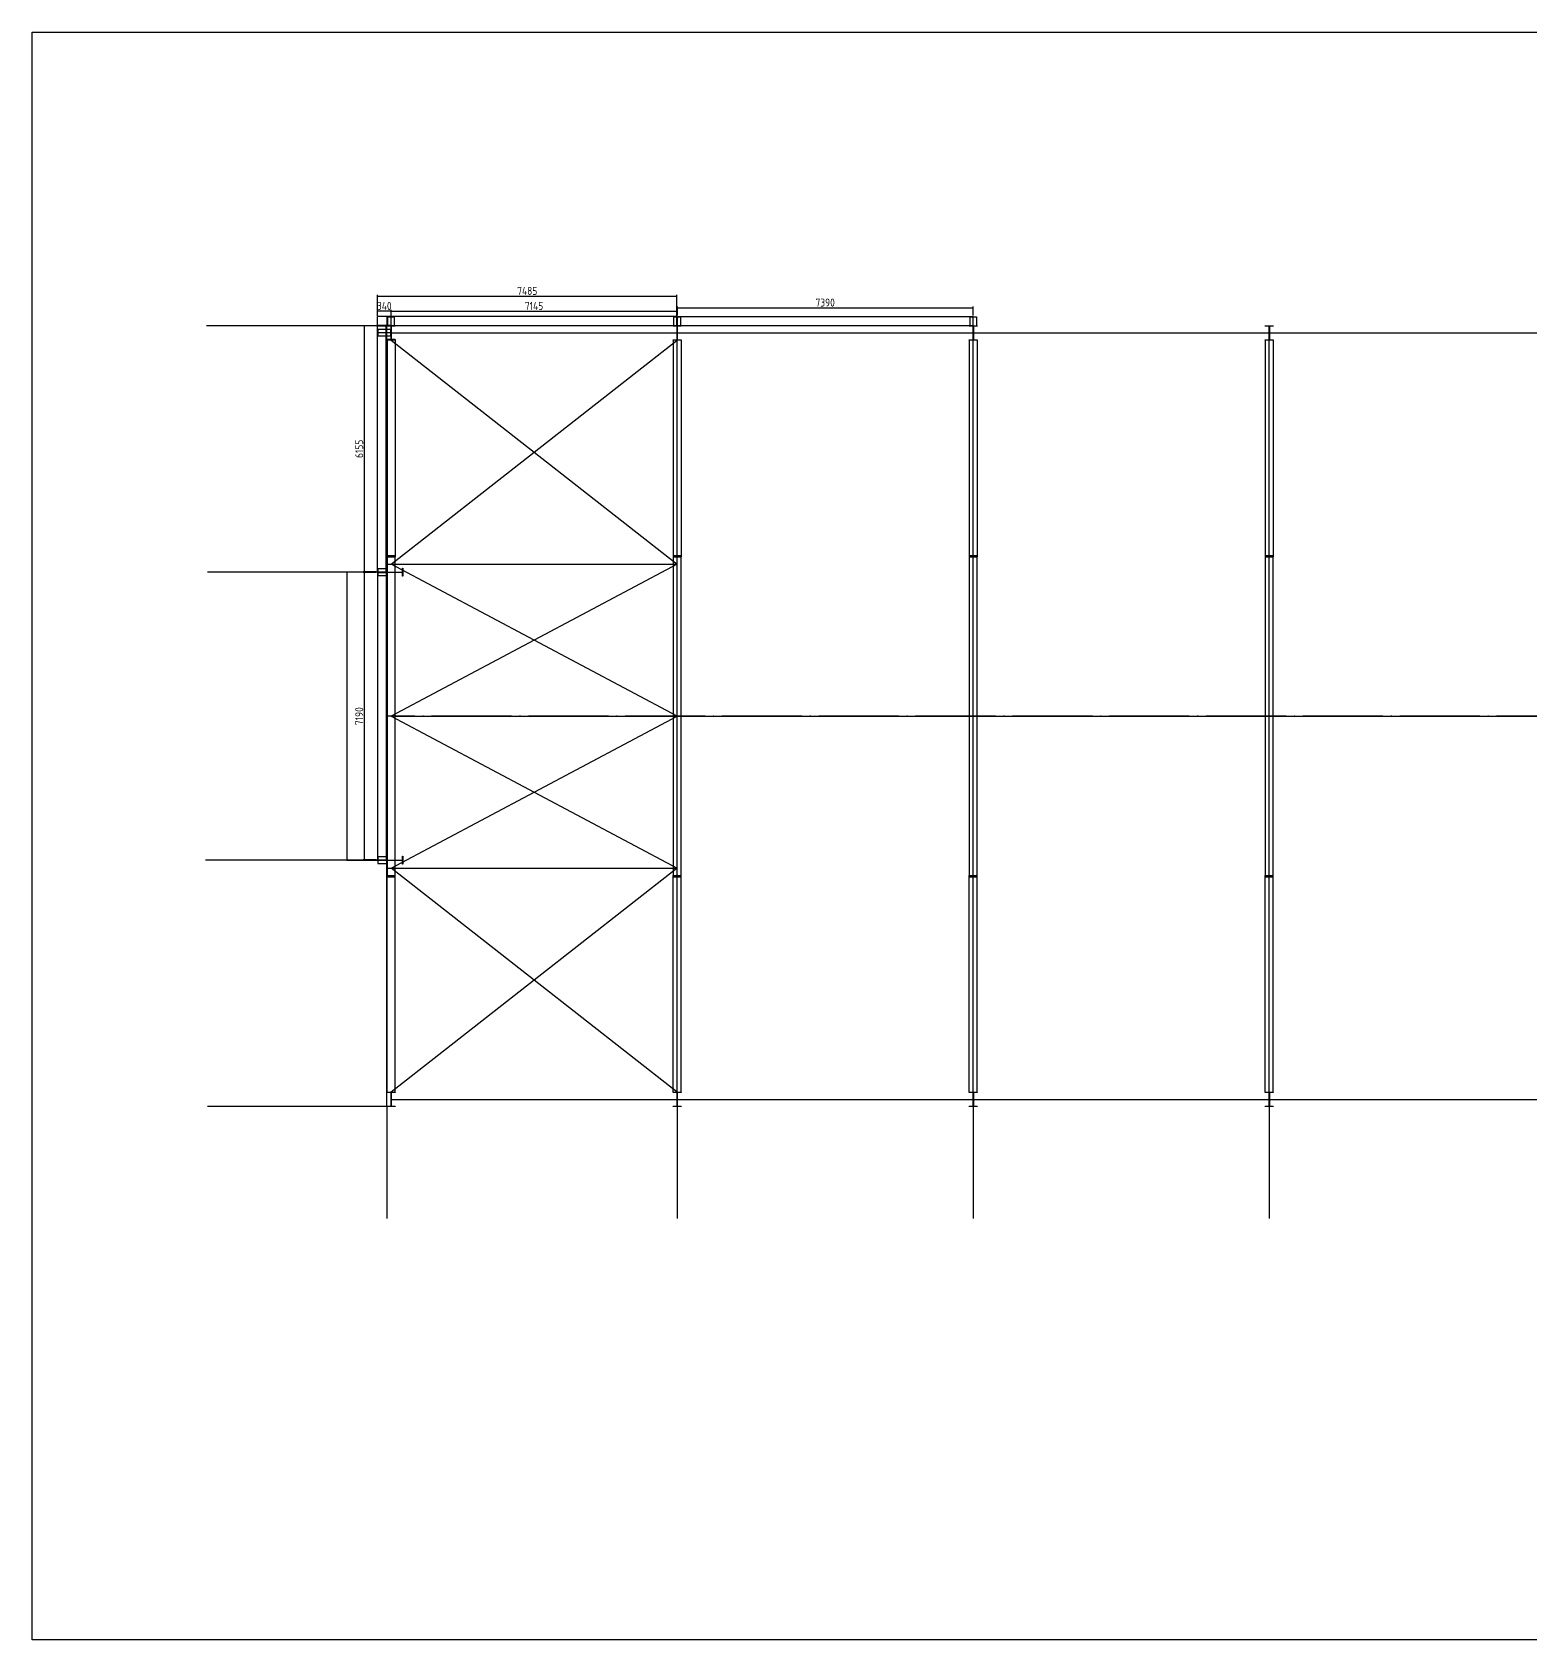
# Model space of a CAD drawing. Extents: x 810015 to 1451442, y -271755 to 145013.
# Drawn here: x 1161404 to 1198864, y 7185 to 47377 of the extents above; entities that cross this region are included whole.
import ezdxf

# ---------------------------------------------------------------- set-up
doc = ezdxf.new("R2010")
doc.units = 0
doc.header["$LTSCALE"] = 1000
doc.header["$MEASUREMENT"] = 0
doc.linetypes.add('DOTE', pattern=[2.42, 2, -0.2, 0.02, -0.2])
doc.layers.add('AXIS', color=3, linetype='Continuous')
doc.layers.add('DOTE', color=1, linetype='Continuous')
doc.styles.get("Standard").update_dxf_attribs({"font": 'gbenor.shx', "bigfont": 'gbcbig.shx'})
doc.dimstyles.get("Standard").update_dxf_attribs({"dimscale": 100, "dimtxt": 2.5, "dimasz": 1, "dimexe": 2.5, "dimexo": 3, "dimgap": 1.5, "dimtad": 1, "dimdec": 0, "dimzin": 0, "dimdsep": 46, "dimtxsty": 'Standard', "dimblk": 'ARCHTICK', "dimcen": 0.09, "dimadec": 0, "dimazin": 0, "dimtfac": 1, "dimtdec": 0, "dimtix": 1, "dimtmove": 2, "dimatfit": 3, "dimfxl": 1, "dimtolj": 1, "dimtzin": 0, "dimarcsym": 0})

# ---------------------------------------------------------------- blocks, each defined once
blk = doc.blocks.new('_ArchTick')
at = {"color": 0, "linetype": 'ByBlock', "const_width": 0.4}
blk.add_lwpolyline([(-0.5, -0.5), (0.5, 0.5)], dxfattribs=at)
blk = doc.blocks.new('*D642')
at = {"color": 0, "lineweight": -2}
for p, q in [((1170036, 40297), (1170036, 40808)), ((1170036, 40778), (1177521, 40778)), ((1177521, 40297), (1177521, 40808))]:
    blk.add_line(p, q, dxfattribs=at)
at = {"layer": 'Defpoints', "color": 0}
for p in [(1177521, 40778), (1170036, 40267), (1177521, 40267)]:
    blk.add_point(p, dxfattribs=at)
at = {"color": 0, "lineweight": -2, "xscale": 20, "yscale": 20, "zscale": 20, "rotation": 180}
blk.add_blockref('_ArchTick', (1170036, 40778), dxfattribs=at)
at = {"color": 0, "lineweight": -2, "xscale": 20, "yscale": 20, "zscale": 20}
blk.add_blockref('_ArchTick', (1177521, 40778), dxfattribs=at)
at = {"color": 0, "insert": (1173779, 40908), "char_height": 200, "attachment_point": 5}
blk.add_mtext('\\A1;7485', dxfattribs=at)
blk = doc.blocks.new('*D643')
at = {"color": 0, "lineweight": -2}
for p, q in [((1177531, 40297), (1177531, 40516)), ((1177531, 40486), (1184921, 40486)), ((1184921, 40297), (1184921, 40516))]:
    blk.add_line(p, q, dxfattribs=at)
at = {"layer": 'Defpoints', "color": 0}
for p in [(1177531, 40267), (1184921, 40486), (1184921, 40267)]:
    blk.add_point(p, dxfattribs=at)
at = {"color": 0, "lineweight": -2, "xscale": 20, "yscale": 20, "zscale": 20, "rotation": 180}
blk.add_blockref('_ArchTick', (1177531, 40486), dxfattribs=at)
at = {"color": 0, "lineweight": -2, "xscale": 20, "yscale": 20, "zscale": 20}
blk.add_blockref('_ArchTick', (1184921, 40486), dxfattribs=at)
at = {"color": 0, "insert": (1181226, 40616), "char_height": 200, "attachment_point": 5}
blk.add_mtext('\\A1;7390', dxfattribs=at)
blk = doc.blocks.new('*D644')
at = {"color": 0, "lineweight": -2}
for p, q in [((1170006, 40037), (1169678, 40037)), ((1169708, 33882), (1169708, 40037)), ((1170006, 33882), (1169678, 33882))]:
    blk.add_line(p, q, dxfattribs=at)
at = {"layer": 'Defpoints', "color": 0}
for p in [(1169708, 40037), (1170036, 40037), (1170036, 33882)]:
    blk.add_point(p, dxfattribs=at)
at = {"color": 0, "lineweight": -2, "xscale": 20, "yscale": 20, "zscale": 20}
for p, rotation in [((1169708, 40037), 90), ((1169708, 33882), 270)]:
    blk.add_blockref('_ArchTick', p, dxfattribs=dict(at, rotation=rotation))
at = {"color": 0, "insert": (1169578, 36959), "char_height": 200, "attachment_point": 5, "rotation": 90}
blk.add_mtext('\\A1;6155', dxfattribs=at)
blk = doc.blocks.new('*D645')
at = {"color": 0, "lineweight": -2}
for p, q in [((1170006, 33872), (1169678, 33872)), ((1169708, 26682), (1169708, 33872)), ((1170006, 26682), (1169678, 26682))]:
    blk.add_line(p, q, dxfattribs=at)
at = {"layer": 'Defpoints', "color": 0}
for p in [(1169708, 33872), (1170036, 33872), (1170036, 26682)]:
    blk.add_point(p, dxfattribs=at)
at = {"color": 0, "lineweight": -2, "xscale": 20, "yscale": 20, "zscale": 20}
for p, rotation in [((1169708, 33872), 90), ((1169708, 26682), 270)]:
    blk.add_blockref('_ArchTick', p, dxfattribs=dict(at, rotation=rotation))
at = {"color": 0, "insert": (1169578, 30277), "char_height": 200, "attachment_point": 5, "rotation": 90}
blk.add_mtext('\\A1;7190', dxfattribs=at)
blk = doc.blocks.new('*D646')
at = {"color": 0, "lineweight": -2}
for p, q in [((1170036, 40402), (1170016, 40402)), ((1170036, 40287), (1170036, 40432)), ((1170376, 40402), (1170036, 40402)), ((1170376, 40287), (1170376, 40432)), ((1170376, 40402), (1170396, 40402))]:
    blk.add_line(p, q, dxfattribs=at)
at = {"layer": 'Defpoints', "color": 0}
for p in [(1170036, 40402), (1170036, 40257), (1170376, 40257)]:
    blk.add_point(p, dxfattribs=at)
at = {"color": 0, "lineweight": -2, "xscale": 20, "yscale": 20, "zscale": 20}
blk.add_blockref('_ArchTick', (1170036, 40402), dxfattribs=at)
at = {"color": 0, "lineweight": -2, "xscale": 20, "yscale": 20, "zscale": 20, "rotation": 180}
blk.add_blockref('_ArchTick', (1170376, 40402), dxfattribs=at)
at = {"color": 0, "insert": (1170206, 40532), "char_height": 200, "attachment_point": 5}
blk.add_mtext('\\A1;340', dxfattribs=at)
blk = doc.blocks.new('*D647')
at = {"color": 0, "lineweight": -2}
for p, q in [((1170376, 40287), (1170376, 40432)), ((1170376, 40402), (1177521, 40402)), ((1177521, 40287), (1177521, 40432))]:
    blk.add_line(p, q, dxfattribs=at)
at = {"layer": 'Defpoints', "color": 0}
for p in [(1170376, 40257), (1177521, 40402), (1177521, 40257)]:
    blk.add_point(p, dxfattribs=at)
at = {"color": 0, "lineweight": -2, "xscale": 20, "yscale": 20, "zscale": 20, "rotation": 180}
blk.add_blockref('_ArchTick', (1170376, 40402), dxfattribs=at)
at = {"color": 0, "lineweight": -2, "xscale": 20, "yscale": 20, "zscale": 20}
blk.add_blockref('_ArchTick', (1177521, 40402), dxfattribs=at)
at = {"color": 0, "insert": (1173949, 40532), "char_height": 200, "attachment_point": 5}
blk.add_mtext('\\A1;7145', dxfattribs=at)

msp = doc.modelspace()

# ---------------------------------------------------------------- linework, layer by layer
at = {"color": 6}
for p, q in [((1177521.1, 40266.9), (1170036.1, 40266.9)), ((1170036.1, 40046.9), (1170036.1, 40266.9)), ((1170276.1, 40266.9), (1170276.1, 40046.9)), ((1177521.1, 40046.9), (1177521.1, 40266.9)), ((1177531.1, 40046.9), (1177531.1, 40266.9)), ((1177531.1, 40266.9), (1184921.1, 40266.9)), ((1184921.1, 40036.9), (1184921.1, 40266.9)), ((1170276.1, 40046.9), (1170036.1, 40046.9)), ((1170036.1, 33881.9), (1170036.1, 40036.9)), ((1170036.1, 40036.9), (1170256.1, 40036.9)), ((1170376.1, 40046.9), (1170046.1, 40046.9)), ((1170376.1, 40046.9), (1170046.1, 40046.9)), ((1170256.1, 33881.9), (1170256.1, 40036.9)), ((1170276.1, 40046.9), (1177521.1, 40046.9)), ((1177531.1, 40046.9), (1184921.1, 40046.9)), ((1170376.1, 39676.9), (1177526.1, 34076.9)), ((1170376.1, 34076.9), (1177526.1, 39676.9)), ((1170036.1, 33881.9), (1170256.1, 33881.9)), ((1170036.1, 33871.9), (1170256.1, 33871.9)), ((1170036.1, 33871.9), (1170036.1, 26681.9)), ((1170256.1, 33871.9), (1170256.1, 26681.9)), ((1177526.1, 34076.9), (1170376.1, 30276.9)), ((1177526.1, 30276.9), (1170376.1, 34076.9)), ((1170376.1, 30276.9), (1177526.1, 26476.9)), ((1170376.1, 26476.9), (1177526.1, 30276.9)), ((1170046.1, 26681.9), (1170036.1, 26681.9)), ((1170036.1, 26681.9), (1170256.1, 26681.9)), ((1177526.1, 26476.9), (1170376.1, 20876.9)), ((1177526.1, 20876.9), (1170376.1, 26476.9))]:
    msp.add_line(p, q, dxfattribs=at)
at = {"color": 2}
for p, q in [((1170276.1, 40266.9), (1170456.1, 40266.9)), ((1170276.1, 40036.9), (1170276.1, 40266.9)), ((1170296.1, 40036.9), (1170296.1, 40256.9)), ((1170296.1, 40256.9), (1170456.1, 40256.9)), ((1170376.1, 40036.9), (1170376.1, 40256.9)), ((1170456.1, 40256.9), (1170456.1, 40036.9)), ((1177446.1, 40036.9), (1177446.1, 40256.9)), ((1177446.1, 40256.9), (1177606.1, 40256.9)), ((1177526.1, 40036.9), (1177526.1, 40266.9)), ((1177606.1, 40256.9), (1177606.1, 40036.9)), ((1184846.1, 40036.9), (1184846.1, 40256.9)), ((1184846.1, 40256.9), (1185006.1, 40256.9)), ((1184926.1, 40036.9), (1184926.1, 40256.9)), ((1185006.1, 40256.9), (1185006.1, 40036.9)), ((1170373.1, 39941.9), (1170046.1, 39941.9)), ((1170046.1, 39941.9), (1170046.1, 39781.9)), ((1170373.1, 39861.9), (1170046.1, 39861.9)), ((1170296.1, 40046.9), (1170270.1, 40046.9)), ((1170376.1, 40036.9), (1170296.1, 40036.9)), ((1170373.1, 39861.9), (1170373.1, 39941.9)), ((1170373.1, 39861.9), (1221673.1, 39861.9)), ((1170373.1, 39776.9), (1170373.1, 39856.9)), ((1170456.1, 40036.9), (1170376.1, 40036.9)), ((1177526.1, 40036.9), (1177446.1, 40036.9)), ((1177606.1, 40036.9), (1177526.1, 40036.9)), ((1170046.1, 39781.9), (1170373.1, 39781.9)), ((1170276.1, 34296.9), (1170476.1, 34296.9)), ((1170276.1, 34296.9), (1170276.1, 34256.9)), ((1170276.1, 34276.9), (1170476.1, 34276.9)), ((1170276.1, 34256.9), (1170476.1, 34256.9)), ((1170476.1, 34296.9), (1170476.1, 34256.9)), ((1177426.1, 34296.9), (1177626.1, 34296.9)), ((1177426.1, 34296.9), (1177426.1, 34256.9)), ((1177426.1, 34276.9), (1177626.1, 34276.9)), ((1177426.1, 34256.9), (1177626.1, 34256.9)), ((1177626.1, 34296.9), (1177626.1, 34256.9)), ((1184826.1, 34296.9), (1185026.1, 34296.9)), ((1184826.1, 34296.9), (1184826.1, 34256.9)), ((1184826.1, 34276.9), (1185026.1, 34276.9)), ((1184826.1, 34256.9), (1185026.1, 34256.9)), ((1185026.1, 34296.9), (1185026.1, 34256.9)), ((1192226.1, 34296.9), (1192426.1, 34296.9)), ((1192226.1, 34296.9), (1192226.1, 34256.9)), ((1192226.1, 34276.9), (1192426.1, 34276.9)), ((1192226.1, 34256.9), (1192426.1, 34256.9)), ((1192426.1, 34296.9), (1192426.1, 34256.9)), ((1170036.1, 33956.9), (1170036.1, 33796.9)), ((1170266.1, 33956.9), (1170046.1, 33956.9)), ((1170046.1, 33956.9), (1170046.1, 33796.9)), ((1170046.1, 33796.9), (1170266.1, 33796.9)), ((1170266.1, 34076.9), (1177526.1, 34076.9)), ((1170266.1, 33876.9), (1170266.1, 33956.9)), ((1170266.1, 33796.9), (1170266.1, 33876.9)), ((1170476.1, 30276.9), (1221576.1, 30276.9)), ((1170266.1, 26756.9), (1170046.1, 26756.9)), ((1170046.1, 26756.9), (1170046.1, 26596.9)), ((1170046.1, 26681.9), (1170266.1, 26681.9)), ((1170046.1, 26676.9), (1170266.1, 26676.9)), ((1170046.1, 26596.9), (1170266.1, 26596.9)), ((1170266.1, 26676.9), (1170266.1, 26756.9)), ((1170266.1, 26596.9), (1170266.1, 26676.9)), ((1170266.1, 26476.9), (1177526.1, 26476.9)), ((1170276.1, 26296.9), (1170476.1, 26296.9)), ((1170276.1, 26256.9), (1170276.1, 26296.9)), ((1170276.1, 26276.9), (1170476.1, 26276.9)), ((1170276.1, 26256.9), (1170476.1, 26256.9)), ((1170476.1, 26256.9), (1170476.1, 26296.9)), ((1177426.1, 26296.9), (1177626.1, 26296.9)), ((1177426.1, 26256.9), (1177426.1, 26296.9)), ((1177426.1, 26276.9), (1177626.1, 26276.9)), ((1177426.1, 26256.9), (1177626.1, 26256.9)), ((1177626.1, 26256.9), (1177626.1, 26296.9)), ((1184826.1, 26296.9), (1185026.1, 26296.9)), ((1184826.1, 26256.9), (1184826.1, 26296.9)), ((1184826.1, 26276.9), (1185026.1, 26276.9)), ((1184826.1, 26256.9), (1185026.1, 26256.9)), ((1185026.1, 26256.9), (1185026.1, 26296.9)), ((1192226.1, 26296.9), (1192426.1, 26296.9)), ((1192226.1, 26256.9), (1192226.1, 26296.9)), ((1192226.1, 26276.9), (1192426.1, 26276.9)), ((1192226.1, 26256.9), (1192426.1, 26256.9)), ((1192426.1, 26256.9), (1192426.1, 26296.9)), ((1170379.1, 20696.9), (1221673.1, 20696.9))]:
    msp.add_line(p, q, dxfattribs=at)
for p, q in [((1170276.1, 40026.9), (1170276.1, 40036.9)), ((1170276.1, 40036.9), (1170376.1, 40036.9)), ((1170476.1, 40026.9), (1170276.1, 40026.9)), ((1170373.1, 40026.9), (1170373.1, 39696.9)), ((1170376.1, 40036.9), (1170476.1, 40036.9)), ((1170379.1, 40026.9), (1170379.1, 39696.9)), ((1170476.1, 40036.9), (1170476.1, 40026.9)), ((1177426.1, 40026.9), (1177426.1, 40036.9)), ((1177426.1, 40036.9), (1177526.1, 40036.9)), ((1177626.1, 40026.9), (1177426.1, 40026.9)), ((1177523.1, 40026.9), (1177523.1, 39686.9)), ((1177526.1, 40036.9), (1177626.1, 40036.9)), ((1177529.1, 40026.9), (1177529.1, 39686.9)), ((1177626.1, 40036.9), (1177626.1, 40026.9)), ((1184826.1, 40026.9), (1184826.1, 40036.9)), ((1184826.1, 40036.9), (1184926.1, 40036.9)), ((1185026.1, 40026.9), (1184826.1, 40026.9)), ((1184923.1, 40026.9), (1184923.1, 39686.9)), ((1184926.1, 40036.9), (1185026.1, 40036.9)), ((1184929.1, 40026.9), (1184929.1, 39686.9)), ((1185026.1, 40036.9), (1185026.1, 40026.9)), ((1192226.1, 40026.9), (1192226.1, 40036.9)), ((1192226.1, 40036.9), (1192326.1, 40036.9)), ((1192426.1, 40026.9), (1192226.1, 40026.9)), ((1192323.1, 40026.9), (1192323.1, 39686.9)), ((1192326.1, 40036.9), (1192426.1, 40036.9)), ((1192329.1, 40026.9), (1192329.1, 39686.9)), ((1192426.1, 40036.9), (1192426.1, 40026.9)), ((1170476.1, 39696.9), (1170276.1, 39696.9)), ((1170476.1, 39686.9), (1170276.1, 39686.9)), ((1170276.1, 39676.9), (1170276.1, 39686.9)), ((1170276.1, 39686.9), (1170376.1, 39686.9)), ((1170376.1, 39686.9), (1170476.1, 39686.9)), ((1170476.1, 39686.9), (1170476.1, 39676.9)), ((1177426.1, 39676.9), (1177426.1, 39686.9)), ((1177426.1, 39686.9), (1177526.1, 39686.9)), ((1177626.1, 39676.9), (1177426.1, 39676.9)), ((1177526.1, 39686.9), (1177626.1, 39686.9)), ((1177626.1, 39686.9), (1177626.1, 39676.9)), ((1184826.1, 39676.9), (1184826.1, 39686.9)), ((1184826.1, 39686.9), (1184926.1, 39686.9)), ((1185026.1, 39676.9), (1184826.1, 39676.9)), ((1184926.1, 39686.9), (1185026.1, 39686.9)), ((1185026.1, 39686.9), (1185026.1, 39676.9)), ((1192226.1, 39676.9), (1192226.1, 39686.9)), ((1192226.1, 39686.9), (1192326.1, 39686.9)), ((1192426.1, 39676.9), (1192226.1, 39676.9)), ((1192326.1, 39686.9), (1192426.1, 39686.9)), ((1192426.1, 39686.9), (1192426.1, 39676.9)), ((1170266.1, 33876.9), (1169266.1, 33876.9)), ((1169266.1, 33876.9), (1169266.1, 26676.9)), ((1170266.1, 33876.9), (1170266.1, 33976.9)), ((1170266.1, 33976.9), (1170274.1, 33976.9)), ((1170266.1, 33776.9), (1170266.1, 33876.9)), ((1170274.1, 33776.9), (1170266.1, 33776.9)), ((1170274.1, 33976.9), (1170274.1, 33776.9)), ((1170274.1, 33879.9), (1170658.1, 33879.9)), ((1170274.1, 33873.9), (1170658.1, 33873.9)), ((1170658.1, 33776.9), (1170658.1, 33976.9)), ((1170658.1, 33976.9), (1170666.1, 33976.9)), ((1170666.1, 33776.9), (1170658.1, 33776.9)), ((1170666.1, 33976.9), (1170666.1, 33876.9)), ((1170666.1, 33876.9), (1170666.1, 33776.9)), ((1169266.1, 26676.9), (1170266.1, 26676.9)), ((1170266.1, 26676.9), (1170266.1, 26776.9)), ((1170266.1, 26776.9), (1170274.1, 26776.9)), ((1170266.1, 26576.9), (1170266.1, 26676.9)), ((1170274.1, 26576.9), (1170266.1, 26576.9)), ((1170274.1, 26776.9), (1170274.1, 26576.9)), ((1170274.1, 26679.9), (1170658.1, 26679.9)), ((1170274.1, 26673.9), (1170658.1, 26673.9)), ((1170658.1, 26576.9), (1170658.1, 26776.9)), ((1170658.1, 26776.9), (1170666.1, 26776.9)), ((1170666.1, 26576.9), (1170658.1, 26576.9)), ((1170666.1, 26776.9), (1170666.1, 26676.9)), ((1170666.1, 26676.9), (1170666.1, 26576.9)), ((1170276.1, 20866.9), (1170276.1, 20876.9)), ((1170276.1, 20876.9), (1170376.1, 20876.9)), ((1170476.1, 20866.9), (1170276.1, 20866.9)), ((1170276.1, 20516.9), (1170276.1, 20526.9)), ((1170276.1, 20526.9), (1170376.1, 20526.9)), ((1170476.1, 20516.9), (1170276.1, 20516.9)), ((1170373.1, 20866.9), (1170373.1, 20526.9)), ((1170376.1, 20876.9), (1170476.1, 20876.9)), ((1170376.1, 20526.9), (1170476.1, 20526.9)), ((1170379.1, 20866.9), (1170379.1, 20526.9)), ((1170476.1, 20876.9), (1170476.1, 20866.9)), ((1170476.1, 20526.9), (1170476.1, 20516.9)), ((1177426.1, 20866.9), (1177426.1, 20876.9)), ((1177426.1, 20876.9), (1177526.1, 20876.9)), ((1177626.1, 20866.9), (1177426.1, 20866.9)), ((1177426.1, 20516.9), (1177426.1, 20526.9)), ((1177426.1, 20526.9), (1177526.1, 20526.9)), ((1177626.1, 20516.9), (1177426.1, 20516.9)), ((1177523.1, 20866.9), (1177523.1, 20526.9)), ((1177526.1, 20876.9), (1177626.1, 20876.9)), ((1177526.1, 20526.9), (1177626.1, 20526.9)), ((1177529.1, 20866.9), (1177529.1, 20526.9)), ((1177626.1, 20876.9), (1177626.1, 20866.9)), ((1177626.1, 20526.9), (1177626.1, 20516.9)), ((1184826.1, 20866.9), (1184826.1, 20876.9)), ((1184826.1, 20876.9), (1184926.1, 20876.9)), ((1185026.1, 20866.9), (1184826.1, 20866.9)), ((1184826.1, 20516.9), (1184826.1, 20526.9)), ((1184826.1, 20526.9), (1184926.1, 20526.9)), ((1185026.1, 20516.9), (1184826.1, 20516.9)), ((1184923.1, 20866.9), (1184923.1, 20526.9)), ((1184926.1, 20876.9), (1185026.1, 20876.9)), ((1184926.1, 20526.9), (1185026.1, 20526.9)), ((1184929.1, 20866.9), (1184929.1, 20526.9)), ((1185026.1, 20876.9), (1185026.1, 20866.9)), ((1185026.1, 20526.9), (1185026.1, 20516.9)), ((1192226.1, 20866.9), (1192226.1, 20876.9)), ((1192226.1, 20876.9), (1192326.1, 20876.9)), ((1192426.1, 20866.9), (1192226.1, 20866.9)), ((1192226.1, 20516.9), (1192226.1, 20526.9)), ((1192226.1, 20526.9), (1192326.1, 20526.9)), ((1192426.1, 20516.9), (1192226.1, 20516.9)), ((1192323.1, 20866.9), (1192323.1, 20526.9)), ((1192326.1, 20876.9), (1192426.1, 20876.9)), ((1192326.1, 20526.9), (1192426.1, 20526.9)), ((1192329.1, 20866.9), (1192329.1, 20526.9)), ((1192426.1, 20876.9), (1192426.1, 20866.9)), ((1192426.1, 20526.9), (1192426.1, 20516.9))]:
    msp.add_line(p, q)
at = {"color": 1}
for p, q in [((1170376.1, 40036.9), (1170376.1, 39686.9)), ((1177526.1, 40036.9), (1177526.1, 39686.9)), ((1184926.1, 40036.9), (1184926.1, 39686.9)), ((1192326.1, 40036.9), (1192326.1, 39686.9)), ((1170376.1, 20876.9), (1170376.1, 20526.9)), ((1177526.1, 20876.9), (1177526.1, 20526.9)), ((1184926.1, 20876.9), (1184926.1, 20526.9)), ((1192326.1, 20876.9), (1192326.1, 20526.9))]:
    msp.add_line(p, q, dxfattribs=at)
at = {"color": 4}
for p, q in [((1170276.1, 39696.9), (1170276.1, 34296.9)), ((1170476.1, 39696.9), (1170476.1, 34296.9)), ((1177426.1, 39676.9), (1177426.1, 34296.9)), ((1177626.1, 39676.9), (1177626.1, 34296.9)), ((1184826.1, 39676.9), (1184826.1, 34296.9)), ((1185026.1, 39676.9), (1185026.1, 34296.9)), ((1192226.1, 39676.9), (1192226.1, 34296.9)), ((1192426.1, 39676.9), (1192426.1, 34296.9)), ((1170276.1, 34256.9), (1170276.1, 26296.9)), ((1170476.1, 26296.9), (1170476.1, 34256.9)), ((1177426.1, 34256.9), (1177426.1, 26296.9)), ((1177626.1, 26296.9), (1177626.1, 34256.9)), ((1184826.1, 34256.9), (1184826.1, 26296.9)), ((1185026.1, 26296.9), (1185026.1, 34256.9)), ((1192226.1, 34256.9), (1192226.1, 26296.9)), ((1192426.1, 26296.9), (1192426.1, 34256.9)), ((1170276.1, 20876.9), (1170276.1, 26256.9)), ((1170476.1, 20876.9), (1170476.1, 26256.9)), ((1177426.1, 20876.9), (1177426.1, 26256.9)), ((1177626.1, 20876.9), (1177626.1, 26256.9)), ((1184826.1, 20876.9), (1184826.1, 26256.9)), ((1185026.1, 20876.9), (1185026.1, 26256.9)), ((1192226.1, 20876.9), (1192226.1, 26256.9)), ((1192426.1, 20876.9), (1192426.1, 26256.9))]:
    msp.add_line(p, q, dxfattribs=at)
msp.add_lwpolyline([(1161404, 47376.7), (1228237.6, 47376.7), (1228237.6, 7185.4), (1161404, 7185.4)], close=True)
at = {"layer": 'AXIS'}
for p, q in [((1170266.1, 40036.9), (1165763.9, 40036.9)), ((1170266.1, 33876.9), (1165788.7, 33876.9)), ((1170266.1, 26676.9), (1165738.8, 26676.9)), ((1170266.1, 20516.9), (1165788.1, 20516.9)), ((1170266.1, 20516.9), (1170266.1, 17715.7)), ((1177526.1, 20516.9), (1177526.1, 17715.7)), ((1184926.1, 20516.9), (1184926.1, 17715.7)), ((1192326.1, 20516.9), (1192326.1, 17715.7))]:
    msp.add_line(p, q, dxfattribs=at)
at = {"layer": 'DOTE'}
for p, q in [((1170266.1, 20516.9), (1170266.1, 40036.9)), ((1177526.1, 20516.9), (1177526.1, 40036.9)), ((1184926.1, 20516.9), (1184926.1, 40036.9)), ((1192326.1, 20516.9), (1192326.1, 40036.9))]:
    msp.add_line(p, q, dxfattribs=at)
at = {"layer": 'DOTE', "linetype": 'DOTE'}
msp.add_line((1221786.1, 30276.9), (1170266.1, 30276.9), dxfattribs=at)

# ---------------------------------------------------------------- dimensions: what is measured, and where the dimension line sits
at = {"color": 6}
for p1, p2, distance, picture, middle in [((1170036.1, 40266.9), (1177521.1, 40266.9), 510.6, '*D642', (1173778.6, 40907.5)), ((1177531.1, 40266.9), (1184921.1, 40266.9), 219.3, '*D643', (1181226.1, 40616.2)), ((1170036.1, 33881.9), (1170036.1, 40036.9), 327.7, '*D644', (1169578.3, 36959.4)), ((1170036.1, 26681.9), (1170036.1, 33871.9), 328.5, '*D645', (1169577.6, 30276.9))]:
    dim = msp.add_aligned_dim(p1=p1, p2=p2, distance=distance, dimstyle='Standard', override={"dimtxt": 2, "dimasz": 0.2, "dimexe": 0.3, "dimexo": 0.3, "dimgap": 0.3}, dxfattribs=at)
    dim.commit()
    dim.dimension.update_dxf_attribs({"geometry": picture, "text_midpoint": middle})
for base, p2, picture, middle in [((1170036.1, 40402.1), (1170036.1, 40256.9), '*D646', (1170206.1, 40532.1)), ((1177521.1, 40402.1), (1177521.1, 40256.9), '*D647', (1173948.6, 40532.1))]:
    dim = msp.add_linear_dim(base=base, p1=(1170376.1, 40256.9), p2=p2, dimstyle='Standard', override={"dimtxt": 2, "dimasz": 0.2, "dimexe": 0.3, "dimexo": 0.3, "dimgap": 0.3}, dxfattribs=at)
    dim.commit()
    dim.dimension.update_dxf_attribs({"geometry": picture, "text_midpoint": middle})

doc.saveas('drawing.dxf')
